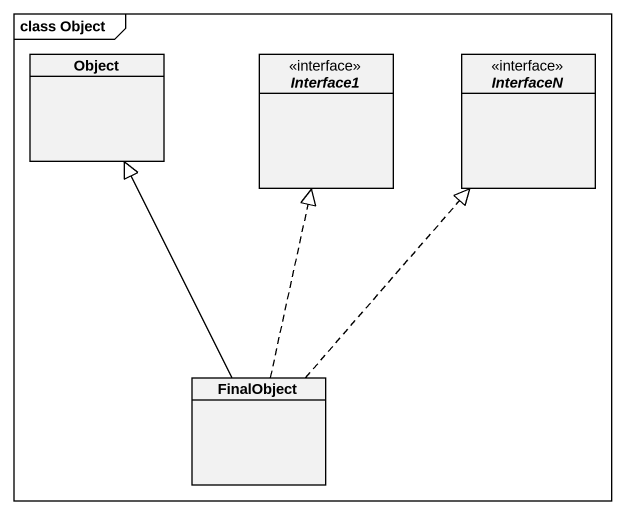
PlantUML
@startuml
mainframe class Object
hide circle
hide empty members
class "Object" as Object_
interface Interface1
interface InterfaceN
class FinalObject
FinalObject -up-|> Object_
FinalObject .up.|> Interface1
FinalObject .up.|> InterfaceN
@enduml
